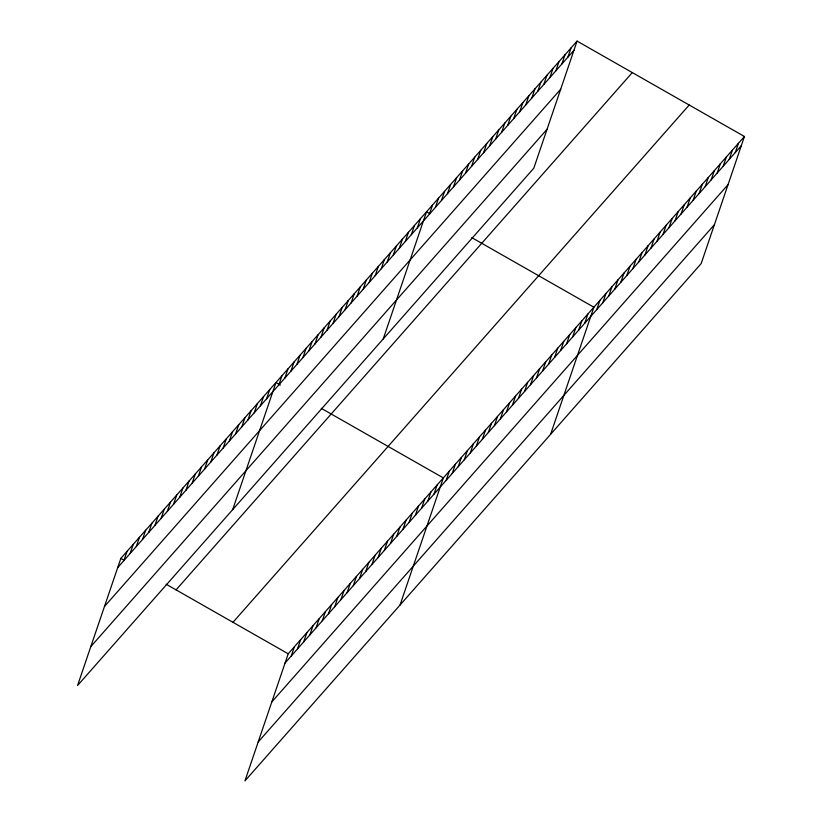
<?xml version="1.0" encoding="UTF-8"?>
<svg xmlns="http://www.w3.org/2000/svg" width="822" height="822" viewBox="0 0 822 822"><rect width="100%" height="100%" fill="white"/><g stroke="black" fill="none" stroke-linecap="round" stroke-linejoin="round"><path stroke-width="1.23" d="M577.065 41.1L120.844 558.395L77.566 685.507L533.797 168.212L577.065 41.1L744.434 136.493L701.156 263.605L244.935 780.9L288.203 653.788L744.434 136.493M123.906 560.573L127.05 551.357M130.112 553.545L133.256 544.318M136.318 546.507L139.452 537.29M142.525 539.468L145.658 530.252M148.731 532.44L151.865 523.213M154.926 525.402L158.071 516.185M161.133 518.363L164.277 509.147M167.339 511.335L170.483 502.108M173.545 504.297L176.689 495.08M179.751 497.259L182.885 488.042M185.957 490.231L189.091 481.004M192.163 483.192L195.297 473.965M198.359 476.154L201.503 466.937M204.565 469.126L207.709 459.899M210.771 462.087L213.915 452.86M216.977 455.049L220.121 445.832M223.183 448.011L226.317 438.794M229.389 440.982L232.523 431.756M235.595 433.944L238.729 424.727M241.791 426.906L244.935 417.689M247.997 419.878L251.142 410.651M254.204 412.839L257.348 403.623M260.41 405.801L263.554 396.584M266.616 398.773L269.75 389.546M232.688 509.619L275.956 382.518L280.374 385.035M278.843 384.902L281.977 375.685M284.864 378.079L287.998 368.852M290.885 371.246L294.029 362.029M296.906 364.423L300.051 355.196M302.928 357.591L306.072 348.374M308.949 350.768L312.093 341.541M314.97 343.935L318.114 334.718M321.001 337.112L324.135 327.886M327.022 330.28L330.156 321.063M333.044 323.447L336.177 314.23M339.065 316.624L342.199 307.397M345.086 309.791L348.22 300.575M351.107 302.969L354.251 293.742M357.128 296.136L360.272 286.919M363.149 289.313L366.293 280.086M369.17 282.48L372.315 273.264M375.192 275.658L378.336 266.431M381.223 268.825L384.357 259.608M387.244 261.992L390.378 252.775M393.265 255.169L396.399 245.953M399.287 248.336L402.42 239.12M405.308 241.514L408.442 232.287M411.329 234.681L414.473 225.464M417.35 227.858L420.494 218.631M383.237 338.921L426.515 211.809L429.824 213.699M429.392 214.203L432.536 204.976M435.413 207.37L438.558 198.153M441.435 200.547L444.579 191.321M447.466 193.715L450.6 184.498M291.276 655.977L294.41 646.75M453.487 186.882L456.621 177.665M297.472 648.938L300.616 639.722M459.508 180.059L462.642 170.832M303.678 641.9L306.822 632.683M465.529 173.226L468.663 164.01M309.884 634.872L313.028 625.645M471.551 166.404L474.684 157.177M316.09 627.833L319.234 618.617M477.572 159.571L480.716 150.354M322.296 620.795L325.43 611.578M483.593 152.748L486.737 143.521M328.502 613.767L331.636 604.54M489.614 145.915L492.758 136.699M334.708 606.728L337.842 597.512M495.635 139.093L498.779 129.866M340.904 599.69L344.048 590.473M501.656 132.26L504.8 123.043M347.11 592.662L350.254 583.435M507.688 125.427L510.822 116.21M353.316 585.624L356.46 576.407M513.709 118.604L516.843 109.388M359.522 578.585L362.666 569.369M519.73 111.771L522.864 102.555M365.728 571.557L368.862 562.33M525.751 104.949L528.885 95.722M371.934 564.519L375.068 555.292M531.772 98.116L534.906 88.899M378.141 557.48L381.274 548.264M537.793 91.293L540.938 82.066M384.336 550.452L387.481 541.225M543.815 84.461L546.959 75.244M390.542 543.414L393.687 534.187M549.836 77.638L552.98 68.411M396.749 536.376L399.893 527.159M555.857 70.805L559.001 61.588M402.955 529.337L406.099 520.12M561.878 63.982L565.022 54.755M409.161 522.309L412.295 513.082M567.91 57.15L571.043 47.933M415.367 515.271L418.501 506.054M421.573 508.232L424.707 499.016M427.769 501.204L430.913 491.977M433.975 494.166L437.119 484.949M400.047 605.023L443.325 477.911L321.248 408.329M446.202 480.305L449.346 471.078M452.223 473.472L455.367 464.255M458.244 466.649L461.389 457.422M464.276 459.817L467.41 450.6M470.297 452.994L473.431 443.767M476.318 446.161L479.452 436.944M482.339 439.328L485.473 430.112M488.36 432.506L491.494 423.279M494.382 425.673L497.526 416.456M500.403 418.85L503.547 409.623M506.424 412.017L509.568 402.801M512.445 405.195L515.589 395.968M518.466 398.362L521.61 389.145M524.498 391.539L527.632 382.312M530.519 384.706L533.653 375.49M536.54 377.884L539.674 368.657M542.561 371.051L545.695 361.834M548.582 364.218L551.716 355.001M554.603 357.395L557.748 348.168M560.625 350.562L563.769 341.346M566.646 343.74L569.79 334.513M572.667 336.907L575.811 327.69M578.688 330.084L581.832 320.857M584.719 323.252L587.853 314.035M550.606 434.314L593.874 307.202L471.797 237.62M596.762 309.596L599.896 300.379M602.783 302.763L605.917 293.546M608.804 295.941L611.938 286.714M614.825 289.108L617.969 279.891M620.846 282.285L623.99 273.058M626.867 275.452L630.012 266.236M632.889 268.63L636.033 259.403M638.91 261.797L642.054 252.58M644.941 254.974L648.075 245.747M650.962 248.141L654.096 238.925M656.984 241.319L660.117 232.092M663.005 234.486L666.139 225.269M669.026 227.653L672.16 218.436M675.047 220.83L678.191 211.603M681.068 213.997L684.212 204.781M687.089 207.175L690.233 197.948M693.11 200.342L696.255 191.125M699.132 193.519L702.276 184.292M705.163 186.686L708.297 177.47M711.184 179.864L714.318 170.637M717.205 173.031L720.339 163.814M723.226 166.198L726.36 156.981M729.248 159.376L732.381 150.149M735.269 152.543L738.413 143.326M117.7 567.612L573.931 50.317M104.456 606.513L560.686 89.228M90.81 646.595L547.041 129.311M176.072 589.877L632.293 72.583M232.975 622.305L689.196 105.021M285.07 663.015L741.29 145.72M271.825 701.916L728.045 184.621M258.18 741.999L714.4 224.704M120.844 558.395L124.153 560.285M166.126 584.206L288.203 653.788"/></g></svg>
